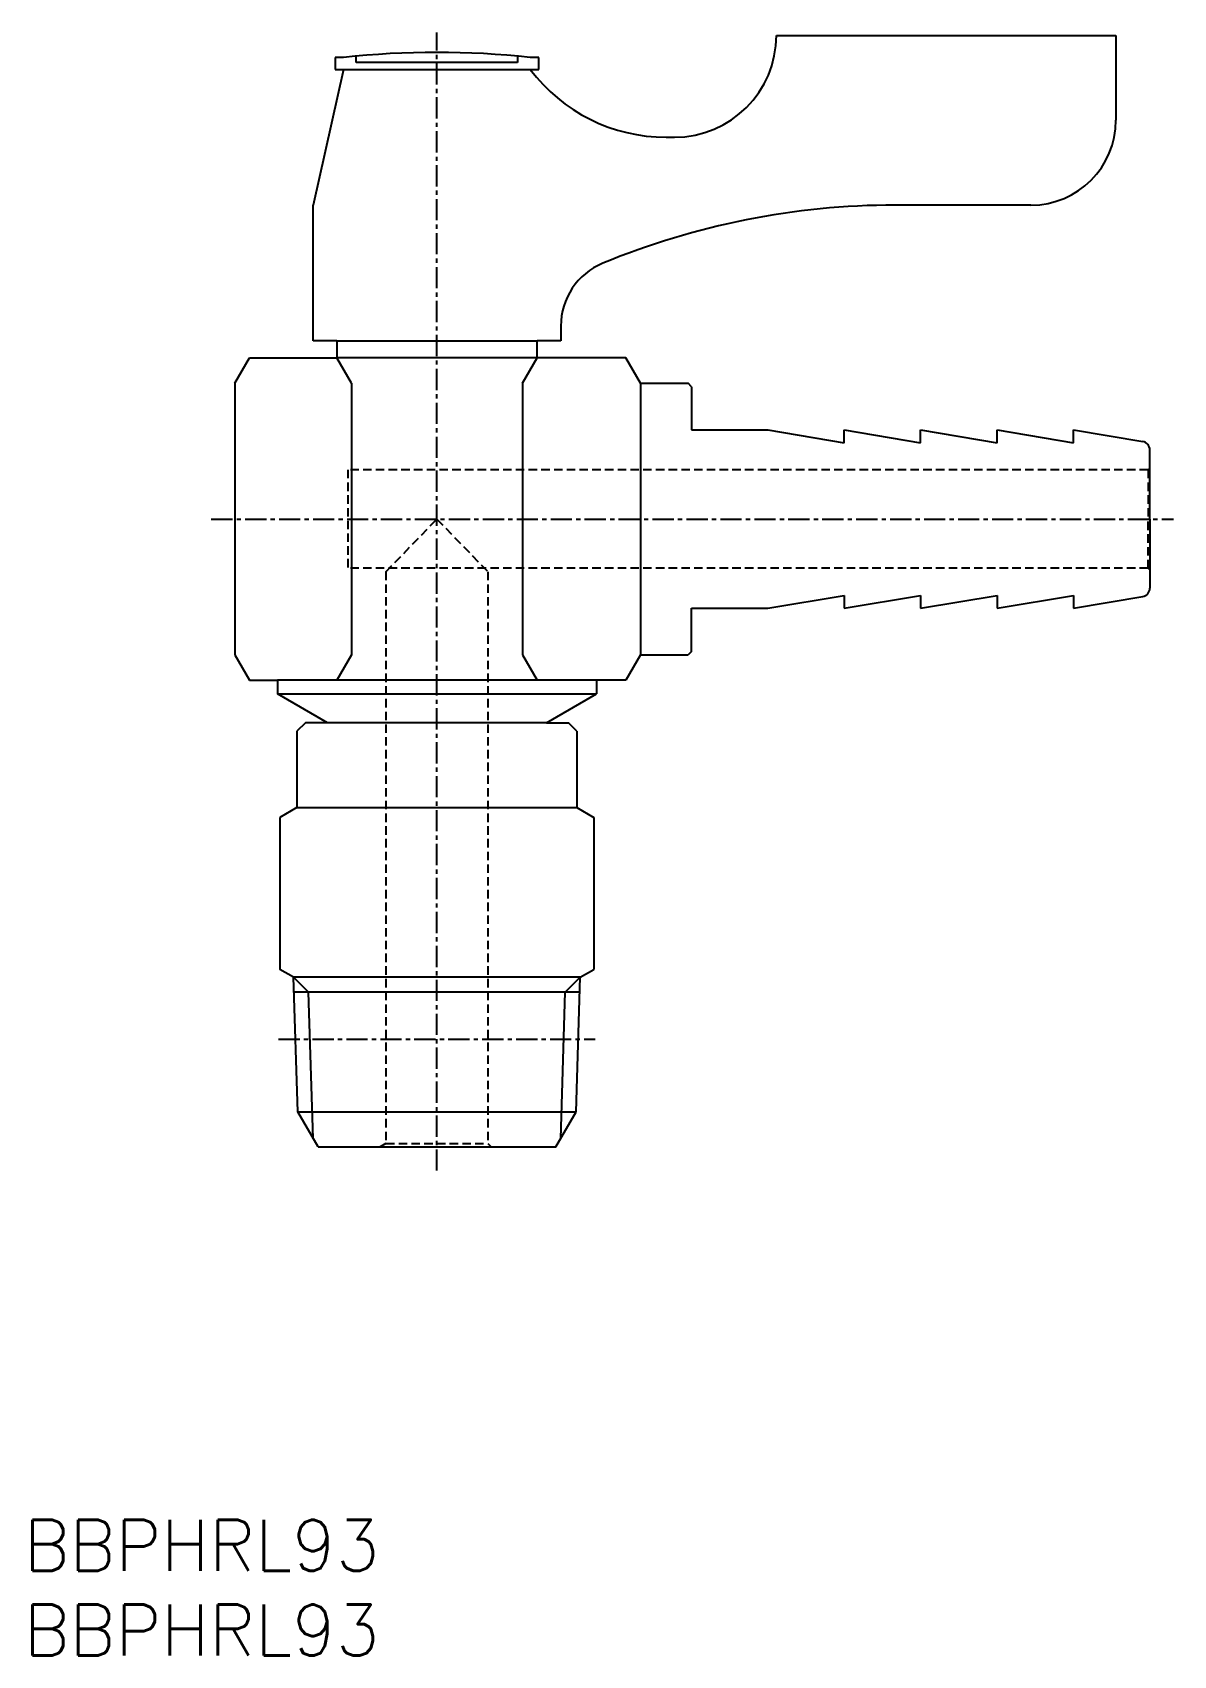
# Model space of a CAD drawing. Extents: x 0.5 to 67.7, y 0 to 95.6.
import ezdxf

# ---------------------------------------------------------------- set-up
doc = ezdxf.new("R2010")
doc.units = 0
doc.linetypes.add('CENTER', pattern=[2, 1.25, -0.25, 0.25, -0.25])
doc.linetypes.add('DASHED', pattern=[0.75, 0.5, -0.25])
doc.layers.get('0').update_dxf_attribs({"linetype": 'CONTINUOUS'})
doc.layers.add('CENTER', color=1, linetype='CENTER')
doc.styles.get("Standard").update_dxf_attribs({"font": 'txt.shx'})

# ---------------------------------------------------------------- blocks, each defined once
blk = doc.blocks.new('*U4')
at = {"color": 7, "linetype": 'CONTINUOUS'}
blk.add_text('BBPHRL93', height=3, dxfattribs=at).set_placement((0, 5))
blk = doc.blocks.new('*U5')
at = {"color": 7, "linetype": 'CONTINUOUS'}
blk.add_text('BBPHRL93', height=3, dxfattribs=at).set_placement((0, 0))

msp = doc.modelspace()

# ---------------------------------------------------------------- linework, layer by layer
at = {"color": 7, "linetype": 'CONTINUOUS'}
for p, q in [((44.342, 95.47), (64.342, 95.47)), ((64.342, 95.47), (64.342, 90.47)), ((18.842, 94.17), (18.342, 94.17)), ((18.342, 94.17), (18.342, 93.47)), ((19.592, 93.87), (19.592, 94.247)), ((29.092, 93.87), (19.592, 93.87)), ((29.092, 94.247), (29.092, 93.87)), ((30.342, 94.17), (29.842, 94.17)), ((30.342, 93.47), (30.342, 94.17)), ((18.842, 93.47), (17.042, 85.47)), ((18.342, 93.47), (19.992, 93.47)), ((18.842, 93.47), (29.842, 93.47)), ((28.692, 93.47), (30.342, 93.47)), ((37.842, 89.47), (38.342, 89.47)), ((17.042, 77.47), (17.042, 85.47)), ((59.342, 85.47), (51.342, 85.47)), ((31.642, 78.345), (31.642, 77.47)), ((18.442, 77.47), (17.042, 77.47)), ((18.442, 77.47), (18.442, 76.47)), ((18.442, 77.47), (30.242, 77.47)), ((31.642, 77.47), (30.242, 77.47)), ((30.242, 76.47), (30.242, 77.47)), ((12.442, 74.97), (13.308, 76.47)), ((13.308, 76.47), (18.442, 76.47)), ((30.242, 76.47), (18.442, 76.47)), ((19.308, 74.97), (18.442, 76.47)), ((29.376, 74.97), (30.242, 76.47)), ((35.476, 76.47), (30.242, 76.47)), ((36.342, 74.97), (35.476, 76.47)), ((12.442, 74.97), (12.442, 58.97)), ((19.308, 74.97), (19.308, 58.97)), ((29.376, 74.97), (29.376, 58.97)), ((36.342, 74.97), (39.142, 74.97)), ((36.342, 74.97), (36.342, 58.97)), ((39.342, 74.77), (39.142, 74.97)), ((39.342, 74.77), (39.342, 72.22)), ((39.342, 72.22), (43.842, 72.22)), ((43.842, 72.22), (48.342, 71.47)), ((48.342, 72.22), (52.842, 71.47)), ((48.342, 72.22), (52.842, 71.47)), ((48.342, 71.47), (48.342, 72.22)), ((52.842, 72.22), (57.342, 71.47)), ((52.842, 71.47), (52.842, 72.22)), ((52.842, 72.22), (57.342, 71.47)), ((57.342, 71.47), (57.342, 72.22)), ((57.342, 72.22), (61.842, 71.47)), ((57.342, 71.47), (57.342, 72.22)), ((61.842, 71.47), (61.842, 72.22)), ((61.842, 71.47), (61.842, 72.22)), ((61.842, 72.22), (65.925, 71.54)), ((66.342, 66.97), (66.342, 71.047)), ((66.342, 66.97), (66.342, 62.894)), ((43.842, 61.72), (48.342, 62.47)), ((48.342, 62.47), (48.342, 61.72)), ((48.342, 61.72), (52.842, 62.47)), ((48.342, 61.72), (52.842, 62.47)), ((52.842, 61.72), (57.342, 62.47)), ((52.842, 62.47), (52.842, 61.72)), ((52.842, 61.72), (57.342, 62.47)), ((57.342, 62.47), (57.342, 61.72)), ((57.342, 61.72), (61.842, 62.47)), ((57.342, 62.47), (57.342, 61.72)), ((61.842, 62.47), (61.842, 61.72)), ((61.842, 62.47), (61.842, 61.72)), ((61.842, 61.72), (65.925, 62.401)), ((39.342, 59.17), (39.342, 61.72)), ((39.342, 61.72), (43.842, 61.72)), ((12.442, 58.97), (13.308, 57.47)), ((19.308, 58.97), (18.442, 57.47)), ((29.376, 58.97), (30.242, 57.47)), ((36.342, 58.97), (35.476, 57.47)), ((36.342, 58.97), (39.142, 58.97)), ((39.342, 59.17), (39.142, 58.97)), ((13.308, 57.47), (14.942, 57.47)), ((14.942, 57.47), (14.942, 56.674)), ((33.742, 57.47), (14.942, 57.47)), ((33.742, 57.47), (33.742, 56.674)), ((35.476, 57.47), (33.742, 57.47)), ((17.892, 54.97), (14.942, 56.674)), ((14.942, 56.674), (33.742, 56.674)), ((30.792, 54.97), (33.742, 56.674)), ((16.592, 54.97), (16.092, 54.47)), ((17.892, 54.97), (16.592, 54.97)), ((30.792, 54.97), (17.892, 54.97)), ((30.792, 54.97), (32.092, 54.97)), ((32.592, 54.47), (32.092, 54.97)), ((16.092, 54.47), (16.092, 49.97)), ((32.592, 54.47), (32.592, 49.97)), ((16.092, 49.97), (15.092, 49.393)), ((16.092, 49.97), (32.592, 49.97)), ((32.592, 49.97), (33.592, 49.393)), ((15.092, 49.393), (15.092, 40.435)), ((33.592, 49.393), (33.592, 40.435)), ((15.897, 39.97), (15.092, 40.435)), ((32.787, 39.97), (33.592, 40.435)), ((16.145, 32.044), (15.897, 39.97)), ((32.787, 39.97), (15.897, 39.97)), ((32.54, 32.044), (32.787, 39.97)), ((32.76, 39.086), (15.925, 39.086)), ((16.145, 32.044), (32.54, 32.044)), ((17.342, 29.97), (16.145, 32.044)), ((31.342, 29.97), (32.54, 32.044)), ((17.342, 29.97), (31.342, 29.97))]:
    msp.add_line(p, q, dxfattribs=at)
at = {"color": 3, "linetype": 'DASHED'}
for p, q in [((66.242, 69.87), (19.092, 69.87)), ((19.092, 69.87), (19.092, 64.07)), ((66.242, 69.87), (66.342, 69.97)), ((66.242, 69.87), (66.242, 66.97)), ((21.342, 63.867), (24.342, 66.97)), ((24.342, 66.97), (27.342, 63.867)), ((66.242, 64.07), (66.242, 66.97)), ((66.242, 64.07), (19.092, 64.07)), ((21.342, 63.867), (21.342, 30.17)), ((27.342, 63.867), (27.342, 30.17)), ((66.242, 64.07), (66.342, 63.97)), ((21.342, 30.17), (20.996, 29.97)), ((21.342, 30.17), (27.342, 30.17)), ((27.342, 30.17), (27.542, 29.97))]:
    msp.add_line(p, q, dxfattribs=at)
at = {"color": 3, "linetype": 'CONTINUOUS'}
for p, q in [((15.897, 39.97), (16.781, 39.086)), ((32.787, 39.97), (31.903, 39.086)), ((17.05, 30.476), (16.781, 39.086)), ((31.634, 30.476), (31.903, 39.086))]:
    msp.add_line(p, q, dxfattribs=at)
at = {"color": 7, "linetype": 'CONTINUOUS'}
for centre, radius, start, end in [((38.342, 95.47), 6, 270, 0), ((24.342, 43.904), 50.567, 83.75574, 96.24426), ((37.842, 99.47), 10, 216.8699, 270), ((59.342, 90.47), 5, 270, 0), ((51.342, 40.47), 45, 90, 112.5151), ((35.642, 78.345), 4, 112.5151, 180), ((65.842, 71.047), 0.5, 0, 80.53768), ((65.842, 62.894), 0.5, 279.46232, 0)]:
    msp.add_arc(centre, radius, start, end, dxfattribs=at)
at = {"layer": 'CENTER', "color": 1, "linetype": 'CENTER'}
for p, q in [((24.342, 28.573), (24.342, 95.644)), ((11.045, 66.97), (67.739, 66.97)), ((15.011, 36.32), (33.673, 36.32))]:
    msp.add_line(p, q, dxfattribs=at)

# ---------------------------------------------------------------- block references
at = {"color": 7, "linetype": 'CONTINUOUS'}
for name in ['*U4', '*U5']:
    msp.add_blockref(name, (0, 0), dxfattribs=at)

doc.saveas('drawing.dxf')
